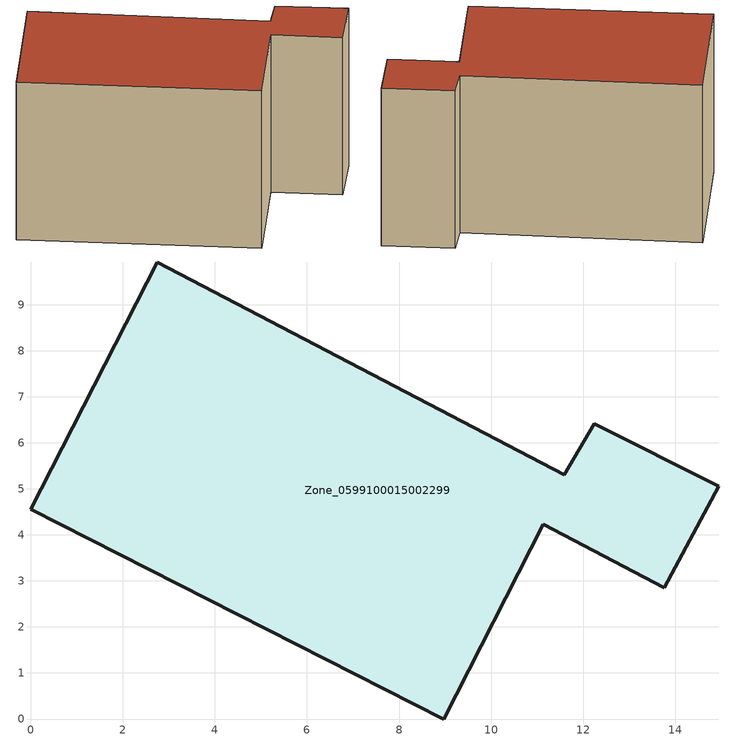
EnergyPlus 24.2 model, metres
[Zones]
Zone_0599100015002299
 floor ground (C_G): 0,4.55 2.74,9.93 11.59,5.3 12.25,6.42 14.95,5.05 13.76,2.86 11.13,4.23 8.97,0 z1.09
 wall outside (C_F): 13.76,2.86 14.95,5.05 12.25,6.42 11.59,5.3 2.74,9.93 0,4.55 8.97,0 11.13,4.23 13.76,2.86 z1.09:8.43
 roof outside (C_R): 2.74,9.93 0,4.55 8.97,0 11.13,4.23 13.76,2.86 14.95,5.05 12.25,6.42 11.59,5.3 z8.43
[BUILDING]
Pand.0599100015002299: North Axis=0; Terrain=City; Loads Convergence Tolerance Value=0.04; Temperature Convergence Tolerance Value=0.4; Solar Distribution=FullExterior; Maximum Number of Warmup Days=25; Minimum Number of Warmup Days=1
[Site:Location]
Rotterdam.The.Hague.AP_ZH_NLD Design_Conditions: Latitude=51.96; Longitude=4.45; Time Zone=1; Elevation=-4.5
[SITE:GROUNDTEMPERATURE:BUILDINGSURFACE]
18, 18, 18, 18, 18, 18, 18, 18, 18, 18, 18, 18
[MATERIAL] Thermal Absorptance=0.9; Solar Absorptance=0.7; Visible Absorptance=0.7
Name | Roughness | Thickness | Conductivity | Density | Specific Heat
G.TI.1946-1964 | MediumSmooth | 0.15 | 1 | 540 | 1210
F.TI.1946-1964 | Rough | 0.3 | 0.857143 | 1920 | 840
R.TI.1946-1964 | MediumRough | 0.2 | 0.277778 | 1500 | 1000
[CONSTRUCTION]
C_G: G.TI.1946-1964
C_F: F.TI.1946-1964
C_R: R.TI.1946-1964
[ZONE]
Zone_0599100015002299: Type=1; Multiplier=1; Ceiling Height=Autocalculate; Volume=Autocalculate; Floor Area=autocalculate; Part of Total Floor Area=Yes
[ZONEINFILTRATION:DESIGNFLOWRATE]
Infil_Zone_0599100015002299: Zone or ZoneList or Space or SpaceList=Zone_0599100015002299; Schedule=AlwaysOn; Design Flow Rate Calculation Method=Flow/Area; Flow Rate per Floor Area=0.003; Constant Term Coefficient=1; Temperature Term Coefficient=0; Velocity Term Coefficient=0; Velocity Squared Term Coefficient=0
[HVACTEMPLATE:ZONE:IDEALLOADSAIRSYSTEM]
Zone_0599100015002299: Maximum Heating Supply Air Temperature=50; Minimum Cooling Supply Air Temperature=13; Maximum Heating Supply Air Humidity Ratio=0.0156; Minimum Cooling Supply Air Humidity Ratio=0.0077; Heating Limit=NoLimit; Cooling Limit=NoLimit; Dehumidification Control Type=ConstantSensibleHeatRatio; Cooling Sensible Heat Ratio=0.7; Dehumidification Setpoint=60; Humidification Control Type=None; Humidification Setpoint=30; Outdoor Air Method=None; Outdoor Air Flow Rate per Person=0.00944; Outdoor Air Flow Rate per Zone Floor Area=0; Outdoor Air Flow Rate per Zone=0; Demand Controlled Ventilation Type=None; Outdoor Air Economizer Type=NoEconomizer; Heat Recovery Type=None; Sensible Heat Recovery Effectiveness=0.7; Latent Heat Recovery Effectiveness=0.65
[ZONECONTROL:THERMOSTAT]
ThermostatControl_Zone_0599100015002299: Zone or ZoneList=Zone_0599100015002299; Control Type Schedule=DualSetpointControlType; Control 1=Thermostat_Zone_0599100015002299; Temperature Difference Between Cutout And Setpoint=0
[THERMOSTATSETPOINT:DUALSETPOINT]
Thermostat_Zone_0599100015002299: Heating Setpoint Temperature Schedule=HeatingSetpoint_Zone_0599100015002299; Cooling Setpoint Temperature Schedule=CoolingSetpoint_Zone_0599100015002299
[SCHEDULE:COMPACT]
HeatingSetpoint_Zone_0599100015002299: Through: 12/31, For: AllDays, Until: 24:00, 21
CoolingSetpoint_Zone_0599100015002299: Through: 12/31, For: AllDays, Until: 24:00, 24
DualSetpointControlType: Through: 12/31, For: AllDays, Until: 24:00, 4
AlwaysOn: Through: 12/31, For: AllDays, Until: 24:00, 1
